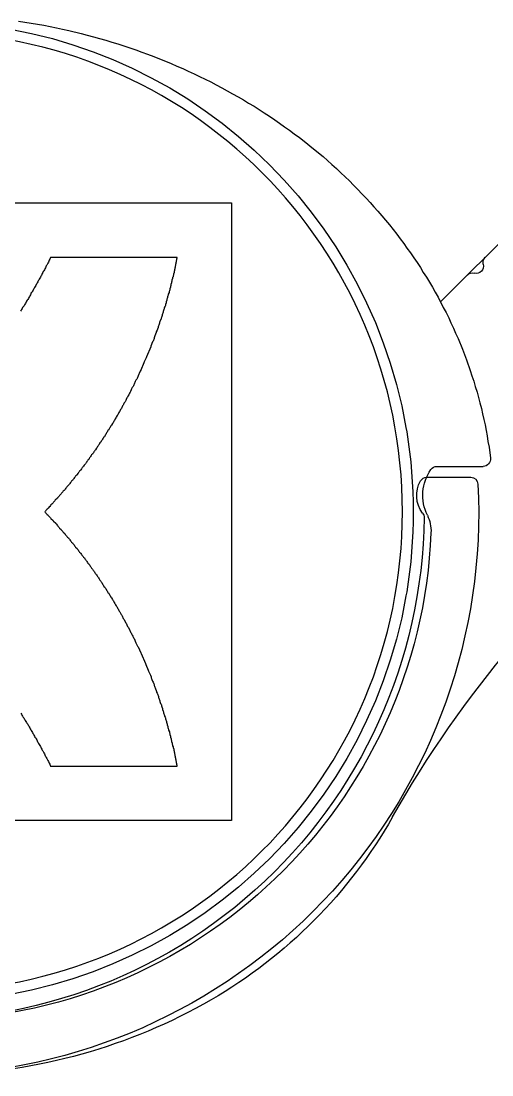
# Model space of a CAD drawing. Header units: millimetres. Extents: x -83618 to -12593, y -3271 to 55593.
# Drawn here: x -13347.21 to -13334.25, y -2854.48 to -2825.47 of the extents above; entities that cross this region are included whole.
import ezdxf

# ---------------------------------------------------------------- set-up
doc = ezdxf.new("R2010")
doc.units = ezdxf.units.MM

# ---------------------------------------------------------------- blocks, each defined once
blk = doc.blocks.new('ALUMINTECHNO-NEW-2AH67-ANKERSCH', base_point=(-101.398634, -63.754164))
at = {"color": 7, "linetype": 'Continuous'}
blk.add_line((-85.055719, -48.783523), (-87.221266, -50.949071), dxfattribs=at)
blk.add_arc((-116.683836, -25.303048), 31, 299.542634, 342.071996, dxfattribs=at)
blk = doc.blocks.new('ALUMINTECHNO-NEW-2AH67-ANKERS$1', base_point=(-108.517044, -124.199432))
at = {"color": 7, "linetype": 'Continuous'}
for p, q in [((-91.216221, -49.61363), (-91.522221, -49.57363)), ((-91.74714, -51.049659), (-91.74714, -49.773888)), ((-91.063221, -49.64363), (-91.216221, -49.61363)), ((-90.911221, -49.66363), (-91.063221, -49.64363)), ((-90.758221, -49.69363), (-90.911221, -49.66363)), ((-90.606221, -49.72363), (-90.758221, -49.69363)), ((-90.455221, -49.75363), (-90.606221, -49.72363)), ((-90.303221, -49.79363), (-90.455221, -49.75363)), ((-90.152221, -49.82363), (-90.303221, -49.79363)), ((-90.002221, -49.86363), (-90.152221, -49.82363)), ((-89.851221, -49.90363), (-90.002221, -49.86363)), ((-92.04714, -51.326684), (-92.04714, -50.117692)), ((-89.702221, -49.94363), (-89.851221, -49.90363)), ((-89.552221, -49.99363), (-89.702221, -49.94363)), ((-89.403221, -50.03363), (-89.552221, -49.99363)), ((-89.254221, -50.08363), (-89.403221, -50.03363)), ((-89.106221, -50.13363), (-89.254221, -50.08363)), ((-88.812221, -50.23363), (-89.106221, -50.13363)), ((-88.665221, -50.29363), (-88.812221, -50.23363)), ((-88.519221, -50.34363), (-88.665221, -50.29363)), ((-88.229221, -50.46363), (-88.519221, -50.34363)), ((-88.084221, -50.53363), (-88.229221, -50.46363)), ((-87.941221, -50.59363), (-88.084221, -50.53363)), ((-87.798221, -50.66363), (-87.941221, -50.59363)), ((-87.655221, -50.72363), (-87.798221, -50.66363)), ((-87.514221, -50.79363), (-87.655221, -50.72363)), ((-87.373221, -50.87363), (-87.514221, -50.79363)), ((-87.093221, -51.01363), (-87.373221, -50.87363)), ((-86.954221, -51.09363), (-87.093221, -51.01363)), ((-86.816221, -51.17363), (-86.954221, -51.09363)), ((-86.679221, -51.25363), (-86.816221, -51.17363)), ((-86.543221, -51.33363), (-86.679221, -51.25363)), ((-86.407221, -51.42363), (-86.543221, -51.33363)), ((-86.272221, -51.50363), (-86.407221, -51.42363)), ((-86.138221, -51.59363), (-86.272221, -51.50363)), ((-86.005221, -51.68363), (-86.138221, -51.59363)), ((-95.19714, -51.880826), (-95.312599, -51.899869)), ((-90.681681, -51.899869), (-90.79714, -51.880826)), ((-85.873221, -51.77363), (-86.005221, -51.68363)), ((-85.742221, -51.87363), (-85.873221, -51.77363)), ((-85.611221, -51.96363), (-85.742221, -51.87363)), ((-85.482221, -52.06363), (-85.611221, -51.96363)), ((-85.354221, -52.15363), (-85.482221, -52.06363)), ((-85.226221, -52.25363), (-85.354221, -52.15363)), ((-85.100221, -52.35363), (-85.226221, -52.25363)), ((-84.974221, -52.46363), (-85.100221, -52.35363)), ((-84.850221, -52.56363), (-84.974221, -52.46363)), ((-84.726221, -52.67363), (-84.850221, -52.56363)), ((-84.604221, -52.78363), (-84.726221, -52.67363)), ((-84.482221, -52.88363), (-84.604221, -52.78363)), ((-84.362221, -52.99363), (-84.482221, -52.88363)), ((-84.243221, -53.11363), (-84.362221, -52.99363)), ((-84.125221, -53.22363), (-84.243221, -53.11363)), ((-84.008221, -53.34363), (-84.125221, -53.22363)), ((-83.892221, -53.45363), (-84.008221, -53.34363)), ((-83.664221, -53.69363), (-83.892221, -53.45363)), ((-83.552221, -53.81363), (-83.664221, -53.69363)), ((-83.441221, -53.94363), (-83.552221, -53.81363)), ((-83.331221, -54.06363), (-83.441221, -53.94363)), ((-83.222221, -54.18363), (-83.331221, -54.06363)), ((-83.008221, -54.44363), (-83.222221, -54.18363)), ((-82.800221, -54.70363), (-83.008221, -54.44363)), ((-82.698221, -54.83363), (-82.800221, -54.70363)), ((-82.597221, -54.97363), (-82.698221, -54.83363)), ((-82.497221, -55.10363), (-82.597221, -54.97363)), ((-82.398221, -55.24363), (-82.497221, -55.10363)), ((-82.301221, -55.38363), (-82.398221, -55.24363)), ((-82.206221, -55.51363), (-82.301221, -55.38363)), ((-82.111221, -55.65363), (-82.206221, -55.51363)), ((-82.018221, -55.80363), (-82.111221, -55.65363)), ((-81.927221, -55.94363), (-82.018221, -55.80363)), ((-81.837221, -56.08363), (-81.927221, -55.94363)), ((-81.748221, -56.23363), (-81.837221, -56.08363)), ((-81.661221, -56.37363), (-81.748221, -56.23363)), ((-81.575221, -56.52363), (-81.661221, -56.37363)), ((-81.490221, -56.67363), (-81.575221, -56.52363)), ((-101.497141, -56.699818), (-101.497141, -73.699819)), ((-84.49714, -56.699818), (-101.497141, -56.699818)), ((-84.49714, -73.699819), (-84.49714, -56.699818)), ((-81.407221, -56.82363), (-81.490221, -56.67363)), ((-81.326221, -56.97363), (-81.407221, -56.82363)), ((-81.246221, -57.12363), (-81.326221, -56.97363)), ((-81.167221, -57.27363), (-81.246221, -57.12363)), ((-81.090221, -57.42363), (-81.167221, -57.27363)), ((-81.015221, -57.58363), (-81.090221, -57.42363)), ((-80.941221, -57.73363), (-81.015221, -57.58363)), ((-80.868221, -57.89363), (-80.941221, -57.73363)), ((-80.797221, -58.04363), (-80.868221, -57.89363)), ((-99.973221, -58.20363), (-99.997221, -58.20363)), ((-99.997163, -61.681347), (-99.997163, -58.199393)), ((-99.948221, -58.21363), (-99.973221, -58.20363)), ((-99.924221, -58.21363), (-99.948221, -58.21363)), ((-99.900221, -58.22363), (-99.924221, -58.21363)), ((-99.875221, -58.22363), (-99.900221, -58.22363)), ((-99.851221, -58.23363), (-99.875221, -58.22363)), ((-99.827221, -58.23363), (-99.851221, -58.23363)), ((-99.802221, -58.24363), (-99.827221, -58.23363)), ((-99.778221, -58.24363), (-99.802221, -58.24363)), ((-99.754221, -58.25363), (-99.778221, -58.24363)), ((-99.730221, -58.25363), (-99.754221, -58.25363)), ((-99.705221, -58.26363), (-99.730221, -58.25363)), ((-99.681221, -58.26363), (-99.705221, -58.26363)), ((-99.657221, -58.27363), (-99.681221, -58.26363)), ((-99.633221, -58.27363), (-99.657221, -58.27363)), ((-99.609221, -58.28363), (-99.633221, -58.27363)), ((-99.584221, -58.28363), (-99.609221, -58.28363)), ((-99.560221, -58.29363), (-99.584221, -58.28363)), ((-99.536221, -58.29363), (-99.560221, -58.29363)), ((-99.488221, -58.31363), (-99.536221, -58.29363)), ((-86.481221, -58.30363), (-86.505221, -58.31363)), ((-86.457221, -58.30363), (-86.481221, -58.30363)), ((-86.409221, -58.28363), (-86.457221, -58.30363)), ((-86.385221, -58.28363), (-86.409221, -58.28363)), ((-86.360221, -58.27363), (-86.385221, -58.28363)), ((-86.336221, -58.27363), (-86.360221, -58.27363)), ((-86.312221, -58.26363), (-86.336221, -58.27363)), ((-86.288221, -58.26363), (-86.312221, -58.26363)), ((-86.264221, -58.25363), (-86.288221, -58.26363)), ((-86.240221, -58.25363), (-86.264221, -58.25363)), ((-86.215221, -58.24363), (-86.240221, -58.25363)), ((-86.191221, -58.24363), (-86.215221, -58.24363)), ((-86.167221, -58.23363), (-86.191221, -58.24363)), ((-86.143221, -58.23363), (-86.167221, -58.23363)), ((-86.118221, -58.22363), (-86.143221, -58.23363)), ((-86.094221, -58.22363), (-86.118221, -58.22363)), ((-86.070221, -58.21363), (-86.094221, -58.22363)), ((-86.046221, -58.21363), (-86.070221, -58.21363)), ((-86.021221, -58.20363), (-86.046221, -58.21363)), ((-85.997221, -58.20363), (-86.021221, -58.20363)), ((-85.997118, -58.199393), (-85.99706, -61.681404)), ((-80.728221, -58.20363), (-80.797221, -58.04363)), ((-80.660221, -58.36363), (-80.728221, -58.20363)), ((-99.464221, -58.31363), (-99.488221, -58.31363)), ((-99.440221, -58.32363), (-99.464221, -58.31363)), ((-99.415221, -58.32363), (-99.440221, -58.32363)), ((-99.391221, -58.33363), (-99.415221, -58.32363)), ((-99.367221, -58.33363), (-99.391221, -58.33363)), ((-99.319221, -58.35363), (-99.367221, -58.33363)), ((-99.295221, -58.35363), (-99.319221, -58.35363)), ((-99.271221, -58.36363), (-99.295221, -58.35363)), ((-99.247221, -58.36363), (-99.271221, -58.36363)), ((-99.199221, -58.38363), (-99.247221, -58.36363)), ((-99.175221, -58.38363), (-99.199221, -58.38363)), ((-99.127221, -58.40363), (-99.175221, -58.38363)), ((-99.103221, -58.40363), (-99.127221, -58.40363)), ((-99.079221, -58.41363), (-99.103221, -58.40363)), ((-99.055221, -58.41363), (-99.079221, -58.41363)), ((-99.007221, -58.43363), (-99.055221, -58.41363)), ((-98.983221, -58.43363), (-99.007221, -58.43363)), ((-98.959221, -58.44363), (-98.983221, -58.43363)), ((-98.936221, -58.45363), (-98.959221, -58.44363)), ((-98.912221, -58.45363), (-98.936221, -58.45363)), ((-98.864221, -58.47363), (-98.912221, -58.45363)), ((-98.840221, -58.47363), (-98.864221, -58.47363)), ((-98.792221, -58.49363), (-98.840221, -58.47363)), ((-98.769221, -58.49363), (-98.792221, -58.49363)), ((-98.697221, -58.52363), (-98.769221, -58.49363)), ((-98.673221, -58.52363), (-98.697221, -58.52363)), ((-98.650221, -58.53363), (-98.673221, -58.52363)), ((-98.626221, -58.54363), (-98.650221, -58.53363)), ((-98.602221, -58.54363), (-98.626221, -58.54363)), ((-98.578221, -58.55363), (-98.602221, -58.54363)), ((-98.555221, -58.56363), (-98.578221, -58.55363)), ((-98.531221, -58.57363), (-98.555221, -58.56363)), ((-98.507221, -58.57363), (-98.531221, -58.57363)), ((-98.484221, -58.58363), (-98.507221, -58.57363)), ((-98.436221, -58.60363), (-98.484221, -58.58363)), ((-87.529221, -58.59363), (-87.552221, -58.60363)), ((-87.505221, -58.58363), (-87.529221, -58.59363)), ((-87.481221, -58.58363), (-87.505221, -58.58363)), ((-87.458221, -58.57363), (-87.481221, -58.58363)), ((-87.434221, -58.56363), (-87.458221, -58.57363)), ((-87.411221, -58.55363), (-87.434221, -58.56363)), ((-87.387221, -58.55363), (-87.411221, -58.55363)), ((-87.363221, -58.54363), (-87.387221, -58.55363)), ((-87.340221, -58.53363), (-87.363221, -58.54363)), ((-87.316221, -58.52363), (-87.340221, -58.53363)), ((-87.293221, -58.52363), (-87.316221, -58.52363)), ((-87.245221, -58.50363), (-87.293221, -58.52363)), ((-87.222221, -58.50363), (-87.245221, -58.50363)), ((-87.174221, -58.48363), (-87.222221, -58.50363)), ((-87.150221, -58.48363), (-87.174221, -58.48363)), ((-87.127221, -58.47363), (-87.150221, -58.48363)), ((-87.103221, -58.46363), (-87.127221, -58.47363)), ((-87.079221, -58.46363), (-87.103221, -58.46363)), ((-87.055221, -58.45363), (-87.079221, -58.46363)), ((-87.032221, -58.44363), (-87.055221, -58.45363)), ((-87.008221, -58.44363), (-87.032221, -58.44363)), ((-86.960221, -58.42363), (-87.008221, -58.44363)), ((-86.936221, -58.42363), (-86.960221, -58.42363)), ((-86.912221, -58.41363), (-86.936221, -58.42363)), ((-86.889221, -58.40363), (-86.912221, -58.41363)), ((-86.865221, -58.40363), (-86.889221, -58.40363)), ((-86.817221, -58.38363), (-86.865221, -58.40363)), ((-86.793221, -58.38363), (-86.817221, -58.38363)), ((-86.769221, -58.37363), (-86.793221, -58.38363)), ((-86.745221, -58.37363), (-86.769221, -58.37363)), ((-86.697221, -58.35363), (-86.745221, -58.37363)), ((-86.673221, -58.35363), (-86.697221, -58.35363)), ((-86.649221, -58.34363), (-86.673221, -58.35363)), ((-86.625221, -58.34363), (-86.649221, -58.34363)), ((-86.577221, -58.32363), (-86.625221, -58.34363)), ((-86.553221, -58.32363), (-86.577221, -58.32363)), ((-86.529221, -58.31363), (-86.553221, -58.32363)), ((-86.505221, -58.31363), (-86.529221, -58.31363)), ((-80.594221, -58.52363), (-80.660221, -58.36363)), ((-80.529221, -58.68363), (-80.594221, -58.52363)), ((-98.413221, -58.60363), (-98.436221, -58.60363)), ((-98.365221, -58.62363), (-98.413221, -58.60363)), ((-98.342221, -58.63363), (-98.365221, -58.62363)), ((-98.318221, -58.63363), (-98.342221, -58.63363)), ((-98.294221, -58.64363), (-98.318221, -58.63363)), ((-98.271221, -58.65363), (-98.294221, -58.64363)), ((-98.247221, -58.66363), (-98.271221, -58.65363)), ((-98.224221, -58.67363), (-98.247221, -58.66363)), ((-98.200221, -58.67363), (-98.224221, -58.67363)), ((-98.177221, -58.68363), (-98.200221, -58.67363)), ((-98.153221, -58.69363), (-98.177221, -58.68363)), ((-98.130221, -58.70363), (-98.153221, -58.69363)), ((-98.106221, -58.71363), (-98.130221, -58.70363)), ((-98.083221, -58.71363), (-98.106221, -58.71363)), ((-98.059221, -58.72363), (-98.083221, -58.71363)), ((-98.036221, -58.73363), (-98.059221, -58.72363)), ((-98.012221, -58.74363), (-98.036221, -58.73363)), ((-97.989221, -58.75363), (-98.012221, -58.74363)), ((-97.965221, -58.76363), (-97.989221, -58.75363)), ((-97.942221, -58.76363), (-97.965221, -58.76363)), ((-97.918221, -58.77363), (-97.942221, -58.76363)), ((-97.872221, -58.79363), (-97.918221, -58.77363)), ((-97.848221, -58.80363), (-97.872221, -58.79363)), ((-97.825221, -58.81363), (-97.848221, -58.80363)), ((-97.801221, -58.82363), (-97.825221, -58.81363)), ((-97.778221, -58.83363), (-97.801221, -58.82363)), ((-97.755221, -58.83363), (-97.778221, -58.83363)), ((-97.731221, -58.84363), (-97.755221, -58.83363)), ((-97.685221, -58.86363), (-97.731221, -58.84363)), ((-97.661221, -58.87363), (-97.685221, -58.86363)), ((-97.615221, -58.89363), (-97.661221, -58.87363)), ((-88.322221, -58.87363), (-88.437221, -58.92363)), ((-88.298221, -58.86363), (-88.322221, -58.87363)), ((-88.229221, -58.83363), (-88.298221, -58.86363)), ((-88.206221, -58.83363), (-88.229221, -58.83363)), ((-88.183221, -58.82363), (-88.206221, -58.83363)), ((-88.159221, -58.81363), (-88.183221, -58.82363)), ((-88.067221, -58.77363), (-88.159221, -58.81363)), ((-88.043221, -58.77363), (-88.067221, -58.77363)), ((-87.997221, -58.75363), (-88.043221, -58.77363)), ((-87.973221, -58.74363), (-87.997221, -58.75363)), ((-87.927221, -58.72363), (-87.973221, -58.74363)), ((-87.904221, -58.72363), (-87.927221, -58.72363)), ((-87.880221, -58.71363), (-87.904221, -58.72363)), ((-87.857221, -58.70363), (-87.880221, -58.71363)), ((-87.833221, -58.69363), (-87.857221, -58.70363)), ((-87.810221, -58.68363), (-87.833221, -58.69363)), ((-87.787221, -58.68363), (-87.810221, -58.68363)), ((-87.763221, -58.67363), (-87.787221, -58.68363)), ((-87.740221, -58.66363), (-87.763221, -58.67363)), ((-87.716221, -58.65363), (-87.740221, -58.66363)), ((-87.693221, -58.64363), (-87.716221, -58.65363)), ((-87.670221, -58.64363), (-87.693221, -58.64363)), ((-87.646221, -58.63363), (-87.670221, -58.64363)), ((-87.623221, -58.62363), (-87.646221, -58.63363)), ((-87.599221, -58.61363), (-87.623221, -58.62363)), ((-87.576221, -58.61363), (-87.599221, -58.61363)), ((-87.552221, -58.60363), (-87.576221, -58.61363)), ((-80.466221, -58.84363), (-80.529221, -58.68363)), ((-80.405221, -59.01363), (-80.466221, -58.84363)), ((-97.591221, -58.90363), (-97.615221, -58.89363)), ((-97.568221, -58.91363), (-97.591221, -58.90363)), ((-97.545221, -58.91363), (-97.568221, -58.91363)), ((-97.499221, -58.93363), (-97.545221, -58.91363)), ((-97.475221, -58.94363), (-97.499221, -58.93363)), ((-97.383221, -58.98363), (-97.475221, -58.94363)), ((-97.359221, -58.99363), (-97.383221, -58.98363)), ((-97.198221, -59.06363), (-97.359221, -58.99363)), ((-97.174221, -59.07363), (-97.198221, -59.06363)), ((-96.898221, -59.19363), (-97.174221, -59.07363)), ((-89.009221, -59.16363), (-89.055221, -59.18363)), ((-88.987221, -59.15363), (-89.009221, -59.16363)), ((-88.895221, -59.11363), (-88.987221, -59.15363)), ((-88.873221, -59.10363), (-88.895221, -59.11363)), ((-88.758221, -59.05363), (-88.873221, -59.10363)), ((-88.736221, -59.04363), (-88.758221, -59.05363)), ((-88.460221, -58.92363), (-88.736221, -59.04363)), ((-88.437221, -58.92363), (-88.460221, -58.92363)), ((-80.345221, -59.17363), (-80.405221, -59.01363)), ((-80.286221, -59.33363), (-80.345221, -59.17363)), ((-96.876221, -59.20363), (-96.898221, -59.19363)), ((-96.715221, -59.27363), (-96.876221, -59.20363)), ((-96.693221, -59.29363), (-96.715221, -59.27363)), ((-96.624221, -59.32363), (-96.693221, -59.29363)), ((-96.602221, -59.33363), (-96.624221, -59.32363)), ((-96.556221, -59.35363), (-96.602221, -59.33363)), ((-96.534221, -59.36363), (-96.556221, -59.35363)), ((-96.488221, -59.38363), (-96.534221, -59.36363)), ((-96.466221, -59.40363), (-96.488221, -59.38363)), ((-96.443221, -59.41363), (-96.466221, -59.40363)), ((-96.421221, -59.42363), (-96.443221, -59.41363)), ((-96.398221, -59.43363), (-96.421221, -59.42363)), ((-96.376221, -59.44363), (-96.398221, -59.43363)), ((-96.353221, -59.45363), (-96.376221, -59.44363)), ((-96.331221, -59.46363), (-96.353221, -59.45363)), ((-96.309221, -59.48363), (-96.331221, -59.46363)), ((-89.641221, -59.46363), (-89.685221, -59.48363)), ((-89.618221, -59.45363), (-89.641221, -59.46363)), ((-89.574221, -59.43363), (-89.618221, -59.45363)), ((-89.551221, -59.41363), (-89.574221, -59.43363)), ((-89.529221, -59.40363), (-89.551221, -59.41363)), ((-89.506221, -59.39363), (-89.529221, -59.40363)), ((-89.484221, -59.38363), (-89.506221, -59.39363)), ((-89.461221, -59.37363), (-89.484221, -59.38363)), ((-89.439221, -59.36363), (-89.461221, -59.37363)), ((-89.416221, -59.35363), (-89.439221, -59.36363)), ((-89.394221, -59.34363), (-89.416221, -59.35363)), ((-89.371221, -59.33363), (-89.394221, -59.34363)), ((-89.349221, -59.31363), (-89.371221, -59.33363)), ((-89.326221, -59.30363), (-89.349221, -59.31363)), ((-89.304221, -59.29363), (-89.326221, -59.30363)), ((-89.281221, -59.28363), (-89.304221, -59.29363)), ((-89.259221, -59.27363), (-89.281221, -59.28363)), ((-89.213221, -59.25363), (-89.259221, -59.27363)), ((-89.191221, -59.24363), (-89.213221, -59.25363)), ((-89.145221, -59.22363), (-89.191221, -59.24363)), ((-89.123221, -59.21363), (-89.145221, -59.22363)), ((-89.077221, -59.19363), (-89.123221, -59.21363)), ((-89.055221, -59.18363), (-89.077221, -59.19363)), ((-80.230221, -59.50363), (-80.286221, -59.33363)), ((-96.286221, -59.49363), (-96.309221, -59.48363)), ((-96.264221, -59.50363), (-96.286221, -59.49363)), ((-96.241221, -59.51363), (-96.264221, -59.50363)), ((-96.175221, -59.54363), (-96.241221, -59.51363)), ((-96.152221, -59.56363), (-96.175221, -59.54363)), ((-96.064221, -59.60363), (-96.152221, -59.56363)), ((-96.042221, -59.62363), (-96.064221, -59.60363)), ((-96.019221, -59.63363), (-96.042221, -59.62363)), ((-95.953221, -59.66363), (-96.019221, -59.63363)), ((-95.931221, -59.68363), (-95.953221, -59.66363)), ((-95.865221, -59.71363), (-95.931221, -59.68363)), ((-95.844221, -59.72363), (-95.865221, -59.71363)), ((-95.822221, -59.74363), (-95.844221, -59.72363)), ((-95.756221, -59.77363), (-95.822221, -59.74363)), ((-90.174221, -59.75363), (-90.240221, -59.78363)), ((-90.152221, -59.73363), (-90.174221, -59.75363)), ((-90.086221, -59.70363), (-90.152221, -59.73363)), ((-90.064221, -59.68363), (-90.086221, -59.70363)), ((-90.042221, -59.67363), (-90.064221, -59.68363)), ((-90.019221, -59.66363), (-90.042221, -59.67363)), ((-89.997221, -59.65363), (-90.019221, -59.66363)), ((-89.975221, -59.63363), (-89.997221, -59.65363)), ((-89.931221, -59.61363), (-89.975221, -59.63363)), ((-89.908221, -59.60363), (-89.931221, -59.61363)), ((-89.864221, -59.58363), (-89.908221, -59.60363)), ((-89.842221, -59.56363), (-89.864221, -59.58363)), ((-89.819221, -59.55363), (-89.842221, -59.56363)), ((-89.775221, -59.53363), (-89.819221, -59.55363)), ((-89.752221, -59.52363), (-89.775221, -59.53363)), ((-89.730221, -59.51363), (-89.752221, -59.52363)), ((-89.708221, -59.49363), (-89.730221, -59.51363)), ((-89.685221, -59.48363), (-89.708221, -59.49363)), ((-80.174221, -59.66363), (-80.230221, -59.50363)), ((-80.121221, -59.83363), (-80.174221, -59.66363)), ((-95.734221, -59.79363), (-95.756221, -59.77363)), ((-95.713221, -59.80363), (-95.734221, -59.79363)), ((-95.669221, -59.82363), (-95.713221, -59.80363)), ((-95.647221, -59.84363), (-95.669221, -59.82363)), ((-95.626221, -59.85363), (-95.647221, -59.84363)), ((-95.604221, -59.86363), (-95.626221, -59.85363)), ((-95.583221, -59.87363), (-95.604221, -59.86363)), ((-95.561221, -59.89363), (-95.583221, -59.87363)), ((-95.539221, -59.90363), (-95.561221, -59.89363)), ((-95.518221, -59.91363), (-95.539221, -59.90363)), ((-95.496221, -59.93363), (-95.518221, -59.91363)), ((-95.475221, -59.94363), (-95.496221, -59.93363)), ((-95.453221, -59.95363), (-95.475221, -59.94363)), ((-95.432221, -59.97363), (-95.453221, -59.95363)), ((-95.410221, -59.98363), (-95.432221, -59.97363)), ((-95.368221, -60.00363), (-95.410221, -59.98363)), ((-95.346221, -60.02363), (-95.368221, -60.00363)), ((-95.304221, -60.04363), (-95.346221, -60.02363)), ((-95.282221, -60.06363), (-95.304221, -60.04363)), ((-90.675221, -60.04363), (-90.697221, -60.06363)), ((-90.654221, -60.03363), (-90.675221, -60.04363)), ((-90.632221, -60.02363), (-90.654221, -60.03363)), ((-90.611221, -60.00363), (-90.632221, -60.02363)), ((-90.567221, -59.98363), (-90.611221, -60.00363)), ((-90.546221, -59.96363), (-90.567221, -59.98363)), ((-90.502221, -59.94363), (-90.546221, -59.96363)), ((-90.481221, -59.92363), (-90.502221, -59.94363)), ((-90.437221, -59.90363), (-90.481221, -59.92363)), ((-90.415221, -59.88363), (-90.437221, -59.90363)), ((-90.394221, -59.87363), (-90.415221, -59.88363)), ((-90.350221, -59.85363), (-90.394221, -59.87363)), ((-90.328221, -59.83363), (-90.350221, -59.85363)), ((-90.262221, -59.80363), (-90.328221, -59.83363)), ((-90.240221, -59.78363), (-90.262221, -59.80363)), ((-80.069221, -59.99363), (-80.121221, -59.83363)), ((-80.019221, -60.16363), (-80.069221, -59.99363)), ((-95.240221, -60.08363), (-95.282221, -60.06363)), ((-95.219221, -60.10363), (-95.240221, -60.08363)), ((-95.197221, -60.11363), (-95.219221, -60.10363)), ((-95.176221, -60.12363), (-95.197221, -60.11363)), ((-95.155221, -60.14363), (-95.176221, -60.12363)), ((-95.113221, -60.16363), (-95.155221, -60.14363)), ((-95.092221, -60.18363), (-95.113221, -60.16363)), ((-95.071221, -60.19363), (-95.092221, -60.18363)), ((-95.050221, -60.21363), (-95.071221, -60.19363)), ((-95.008221, -60.23363), (-95.050221, -60.21363)), ((-94.987221, -60.25363), (-95.008221, -60.23363)), ((-94.945221, -60.27363), (-94.987221, -60.25363)), ((-94.924221, -60.29363), (-94.945221, -60.27363)), ((-94.903221, -60.30363), (-94.924221, -60.29363)), ((-94.883221, -60.32363), (-94.903221, -60.30363)), ((-94.841221, -60.34363), (-94.883221, -60.32363)), ((-91.100221, -60.32363), (-91.142221, -60.34363)), ((-91.079221, -60.30363), (-91.100221, -60.32363)), ((-91.058221, -60.29363), (-91.079221, -60.30363)), ((-91.037221, -60.27363), (-91.058221, -60.29363)), ((-90.995221, -60.25363), (-91.037221, -60.27363)), ((-90.974221, -60.23363), (-90.995221, -60.25363)), ((-90.953221, -60.22363), (-90.974221, -60.23363)), ((-90.931221, -60.20363), (-90.953221, -60.22363)), ((-90.889221, -60.18363), (-90.931221, -60.20363)), ((-90.868221, -60.16363), (-90.889221, -60.18363)), ((-90.846221, -60.15363), (-90.868221, -60.16363)), ((-90.825221, -60.14363), (-90.846221, -60.15363)), ((-90.804221, -60.12363), (-90.825221, -60.14363)), ((-90.782221, -60.11363), (-90.804221, -60.12363)), ((-90.761221, -60.10363), (-90.782221, -60.11363)), ((-90.740221, -60.08363), (-90.761221, -60.10363)), ((-90.718221, -60.07363), (-90.740221, -60.08363)), ((-90.697221, -60.06363), (-90.718221, -60.07363)), ((-79.970221, -60.33363), (-80.019221, -60.16363)), ((-79.923221, -60.50363), (-79.970221, -60.33363)), ((-94.820221, -60.36363), (-94.841221, -60.34363)), ((-94.799221, -60.37363), (-94.820221, -60.36363)), ((-94.779221, -60.39363), (-94.799221, -60.37363)), ((-94.758221, -60.40363), (-94.779221, -60.39363)), ((-94.737221, -60.42363), (-94.758221, -60.40363)), ((-94.717221, -60.43363), (-94.737221, -60.42363)), ((-94.696221, -60.44363), (-94.717221, -60.43363)), ((-94.676221, -60.46363), (-94.696221, -60.44363)), ((-94.655221, -60.47363), (-94.676221, -60.46363)), ((-94.634221, -60.49363), (-94.655221, -60.47363)), ((-94.614221, -60.50363), (-94.634221, -60.49363)), ((-94.593221, -60.52363), (-94.614221, -60.50363)), ((-94.573221, -60.53363), (-94.593221, -60.52363)), ((-94.553221, -60.55363), (-94.573221, -60.53363)), ((-94.532221, -60.56363), (-94.553221, -60.55363)), ((-94.512221, -60.57363), (-94.532221, -60.56363)), ((-94.491221, -60.59363), (-94.512221, -60.57363)), ((-94.471221, -60.60363), (-94.491221, -60.59363)), ((-94.451221, -60.62363), (-94.471221, -60.60363)), ((-94.430221, -60.63363), (-94.451221, -60.62363)), ((-91.535221, -60.62363), (-91.556221, -60.63363)), ((-91.515221, -60.61363), (-91.535221, -60.62363)), ((-91.494221, -60.59363), (-91.515221, -60.61363)), ((-91.474221, -60.58363), (-91.494221, -60.59363)), ((-91.453221, -60.56363), (-91.474221, -60.58363)), ((-91.433221, -60.55363), (-91.453221, -60.56363)), ((-91.412221, -60.53363), (-91.433221, -60.55363)), ((-91.391221, -60.52363), (-91.412221, -60.53363)), ((-91.371221, -60.50363), (-91.391221, -60.52363)), ((-91.350221, -60.49363), (-91.371221, -60.50363)), ((-91.329221, -60.47363), (-91.350221, -60.49363)), ((-91.309221, -60.46363), (-91.329221, -60.47363)), ((-91.288221, -60.44363), (-91.309221, -60.46363)), ((-91.246221, -60.42363), (-91.288221, -60.44363)), ((-91.226221, -60.40363), (-91.246221, -60.42363)), ((-91.205221, -60.39363), (-91.226221, -60.40363)), ((-91.184221, -60.37363), (-91.205221, -60.39363)), ((-91.163221, -60.36363), (-91.184221, -60.37363)), ((-91.142221, -60.34363), (-91.163221, -60.36363)), ((-79.878221, -60.67363), (-79.923221, -60.50363)), ((-94.410221, -60.65363), (-94.430221, -60.63363)), ((-94.390221, -60.66363), (-94.410221, -60.65363)), ((-94.370221, -60.68363), (-94.390221, -60.66363)), ((-94.349221, -60.69363), (-94.370221, -60.68363)), ((-94.329221, -60.71363), (-94.349221, -60.69363)), ((-94.309221, -60.72363), (-94.329221, -60.71363)), ((-94.289221, -60.74363), (-94.309221, -60.72363)), ((-94.269221, -60.75363), (-94.289221, -60.74363)), ((-94.249221, -60.77363), (-94.269221, -60.75363)), ((-94.229221, -60.78363), (-94.249221, -60.77363)), ((-94.189221, -60.82363), (-94.229221, -60.78363)), ((-94.169221, -60.83363), (-94.189221, -60.82363)), ((-94.149221, -60.85363), (-94.169221, -60.83363)), ((-94.129221, -60.86363), (-94.149221, -60.85363)), ((-94.109221, -60.88363), (-94.129221, -60.86363)), ((-94.089221, -60.89363), (-94.109221, -60.88363)), ((-94.069221, -60.91363), (-94.089221, -60.89363)), ((-94.049221, -60.92363), (-94.069221, -60.91363)), ((-91.919221, -60.91363), (-91.939221, -60.92363)), ((-91.899221, -60.89363), (-91.919221, -60.91363)), ((-91.879221, -60.88363), (-91.899221, -60.89363)), ((-91.859221, -60.86363), (-91.879221, -60.88363)), ((-91.839221, -60.85363), (-91.859221, -60.86363)), ((-91.819221, -60.83363), (-91.839221, -60.85363)), ((-91.799221, -60.82363), (-91.819221, -60.83363)), ((-91.779221, -60.80363), (-91.799221, -60.82363)), ((-91.759221, -60.79363), (-91.779221, -60.80363)), ((-91.739221, -60.77363), (-91.759221, -60.79363)), ((-91.718221, -60.76363), (-91.739221, -60.77363)), ((-91.678221, -60.72363), (-91.718221, -60.76363)), ((-91.658221, -60.71363), (-91.678221, -60.72363)), ((-91.637221, -60.69363), (-91.658221, -60.71363)), ((-91.617221, -60.68363), (-91.637221, -60.69363)), ((-91.597221, -60.66363), (-91.617221, -60.68363)), ((-91.576221, -60.65363), (-91.597221, -60.66363)), ((-91.556221, -60.63363), (-91.576221, -60.65363)), ((-79.834221, -60.84363), (-79.878221, -60.67363)), ((-79.752221, -61.18363), (-79.834221, -60.84363)), ((-94.030221, -60.94363), (-94.049221, -60.92363)), ((-94.010221, -60.95363), (-94.030221, -60.94363)), ((-93.970221, -60.99363), (-94.010221, -60.95363)), ((-93.951221, -61.00363), (-93.970221, -60.99363)), ((-93.931221, -61.02363), (-93.951221, -61.00363)), ((-93.911221, -61.03363), (-93.931221, -61.02363)), ((-93.892221, -61.05363), (-93.911221, -61.03363)), ((-93.872221, -61.07363), (-93.892221, -61.05363)), ((-93.852221, -61.08363), (-93.872221, -61.07363)), ((-93.833221, -61.10363), (-93.852221, -61.08363)), ((-93.813221, -61.11363), (-93.833221, -61.10363)), ((-93.794221, -61.13363), (-93.813221, -61.11363)), ((-93.774221, -61.15363), (-93.794221, -61.13363)), ((-93.755221, -61.16363), (-93.774221, -61.15363)), ((-93.735221, -61.18363), (-93.755221, -61.16363)), ((-93.716221, -61.19363), (-93.735221, -61.18363)), ((-93.697221, -61.21363), (-93.716221, -61.19363)), ((-92.274221, -61.20363), (-92.294221, -61.21363)), ((-92.255221, -61.18363), (-92.274221, -61.20363)), ((-92.235221, -61.16363), (-92.255221, -61.18363)), ((-92.216221, -61.15363), (-92.235221, -61.16363)), ((-92.196221, -61.13363), (-92.216221, -61.15363)), ((-92.177221, -61.11363), (-92.196221, -61.13363)), ((-92.157221, -61.10363), (-92.177221, -61.11363)), ((-92.137221, -61.08363), (-92.157221, -61.10363)), ((-92.118221, -61.07363), (-92.137221, -61.08363)), ((-92.098221, -61.05363), (-92.118221, -61.07363)), ((-92.078221, -61.04363), (-92.098221, -61.05363)), ((-92.058221, -61.02363), (-92.078221, -61.04363)), ((-92.039221, -61.00363), (-92.058221, -61.02363)), ((-92.019221, -60.99363), (-92.039221, -61.00363)), ((-91.999221, -60.97363), (-92.019221, -60.99363)), ((-91.979221, -60.96363), (-91.999221, -60.97363)), ((-91.939221, -60.92363), (-91.979221, -60.96363)), ((-79.714221, -61.35363), (-79.752221, -61.18363)), ((-93.677221, -61.23363), (-93.697221, -61.21363)), ((-93.658221, -61.24363), (-93.677221, -61.23363)), ((-93.639221, -61.26363), (-93.658221, -61.24363)), ((-93.619221, -61.28363), (-93.639221, -61.26363)), ((-93.600221, -61.29363), (-93.619221, -61.28363)), ((-93.562221, -61.33363), (-93.600221, -61.29363)), ((-93.542221, -61.34363), (-93.562221, -61.33363)), ((-93.504221, -61.38363), (-93.542221, -61.34363)), ((-93.485221, -61.39363), (-93.504221, -61.38363)), ((-93.447221, -61.43363), (-93.485221, -61.39363)), ((-93.428221, -61.44363), (-93.447221, -61.43363)), ((-93.390221, -61.48363), (-93.428221, -61.44363)), ((-93.371221, -61.49363), (-93.390221, -61.48363)), ((-93.333221, -61.53363), (-93.371221, -61.49363)), ((-92.621221, -61.49363), (-92.678221, -61.55363)), ((-92.602221, -61.48363), (-92.621221, -61.49363)), ((-92.564221, -61.44363), (-92.602221, -61.48363)), ((-92.545221, -61.43363), (-92.564221, -61.44363)), ((-92.507221, -61.39363), (-92.545221, -61.43363)), ((-92.487221, -61.38363), (-92.507221, -61.39363)), ((-92.449221, -61.34363), (-92.487221, -61.38363)), ((-92.430221, -61.33363), (-92.449221, -61.34363)), ((-92.410221, -61.31363), (-92.430221, -61.33363)), ((-92.391221, -61.29363), (-92.410221, -61.31363)), ((-92.372221, -61.28363), (-92.391221, -61.29363)), ((-92.352221, -61.26363), (-92.372221, -61.28363)), ((-92.333221, -61.24363), (-92.352221, -61.26363)), ((-92.313221, -61.23363), (-92.333221, -61.24363)), ((-92.294221, -61.21363), (-92.313221, -61.23363)), ((-79.677221, -61.52363), (-79.714221, -61.35363)), ((-99.945221, -61.70363), (-99.997221, -61.68363)), ((-99.919221, -61.72363), (-99.945221, -61.70363)), ((-99.867221, -61.74363), (-99.919221, -61.72363)), ((-99.841221, -61.76363), (-99.867221, -61.74363)), ((-99.789221, -61.78363), (-99.841221, -61.76363)), ((-99.763221, -61.80363), (-99.789221, -61.78363)), ((-93.314221, -61.54363), (-93.333221, -61.53363)), ((-93.257221, -61.60363), (-93.314221, -61.54363)), ((-93.239221, -61.61363), (-93.257221, -61.60363)), ((-93.182221, -61.67363), (-93.239221, -61.61363)), ((-93.164221, -61.68363), (-93.182221, -61.67363)), ((-93.126221, -61.72363), (-93.164221, -61.68363)), ((-93.108221, -61.74363), (-93.126221, -61.72363)), ((-93.089221, -61.75363), (-93.108221, -61.74363)), ((-93.071221, -61.77363), (-93.089221, -61.75363)), ((-93.033221, -61.81363), (-93.071221, -61.77363)), ((-92.922221, -61.77363), (-92.941221, -61.79363)), ((-92.904221, -61.75363), (-92.922221, -61.77363)), ((-92.885221, -61.74363), (-92.904221, -61.75363)), ((-92.866221, -61.72363), (-92.885221, -61.74363)), ((-92.848221, -61.70363), (-92.866221, -61.72363)), ((-92.829221, -61.68363), (-92.848221, -61.70363)), ((-92.810221, -61.67363), (-92.829221, -61.68363)), ((-92.791221, -61.65363), (-92.810221, -61.67363)), ((-92.773221, -61.63363), (-92.791221, -61.65363)), ((-92.754221, -61.61363), (-92.773221, -61.63363)), ((-92.735221, -61.60363), (-92.754221, -61.61363)), ((-92.697221, -61.56363), (-92.735221, -61.60363)), ((-92.678221, -61.55363), (-92.697221, -61.56363)), ((-86.205221, -61.78363), (-86.231221, -61.80363)), ((-86.153221, -61.76363), (-86.205221, -61.78363)), ((-86.127221, -61.74363), (-86.153221, -61.76363)), ((-86.075221, -61.72363), (-86.127221, -61.74363)), ((-86.049221, -61.70363), (-86.075221, -61.72363)), ((-85.997221, -61.68363), (-86.049221, -61.70363)), ((-79.642221, -61.69363), (-79.677221, -61.52363)), ((-79.608221, -61.87363), (-79.642221, -61.69363)), ((-99.737221, -61.81363), (-99.763221, -61.80363)), ((-99.711221, -61.83363), (-99.737221, -61.81363)), ((-99.685221, -61.84363), (-99.711221, -61.83363)), ((-99.660221, -61.85363), (-99.685221, -61.84363)), ((-99.634221, -61.87363), (-99.660221, -61.85363)), ((-99.582221, -61.89363), (-99.634221, -61.87363)), ((-99.556221, -61.91363), (-99.582221, -61.89363)), ((-99.531221, -61.92363), (-99.556221, -61.91363)), ((-99.505221, -61.94363), (-99.531221, -61.92363)), ((-99.479221, -61.95363), (-99.505221, -61.94363)), ((-99.454221, -61.96363), (-99.479221, -61.95363)), ((-99.428221, -61.98363), (-99.454221, -61.96363)), ((-99.402221, -61.99363), (-99.428221, -61.98363)), ((-99.377221, -62.01363), (-99.402221, -61.99363)), ((-99.351221, -62.02363), (-99.377221, -62.01363)), ((-99.326221, -62.04363), (-99.351221, -62.02363)), ((-99.300221, -62.05363), (-99.326221, -62.04363)), ((-99.275221, -62.06363), (-99.300221, -62.05363)), ((-99.249221, -62.08363), (-99.275221, -62.06363)), ((-93.015221, -61.82363), (-93.033221, -61.81363)), ((-92.996221, -61.84363), (-93.015221, -61.82363)), ((-92.978221, -61.82363), (-92.996221, -61.84363)), ((-92.959221, -61.81363), (-92.978221, -61.82363)), ((-92.941221, -61.79363), (-92.959221, -61.81363)), ((-86.720221, -62.06363), (-86.746221, -62.08363)), ((-86.695221, -62.05363), (-86.720221, -62.06363)), ((-86.669221, -62.03363), (-86.695221, -62.05363)), ((-86.644221, -62.02363), (-86.669221, -62.03363)), ((-86.618221, -62.00363), (-86.644221, -62.02363)), ((-86.592221, -61.99363), (-86.618221, -62.00363)), ((-86.567221, -61.98363), (-86.592221, -61.99363)), ((-86.541221, -61.96363), (-86.567221, -61.98363)), ((-86.515221, -61.95363), (-86.541221, -61.96363)), ((-86.490221, -61.93363), (-86.515221, -61.95363)), ((-86.438221, -61.91363), (-86.490221, -61.93363)), ((-86.412221, -61.89363), (-86.438221, -61.91363)), ((-86.387221, -61.88363), (-86.412221, -61.89363)), ((-86.361221, -61.87363), (-86.387221, -61.88363)), ((-86.335221, -61.85363), (-86.361221, -61.87363)), ((-86.309221, -61.84363), (-86.335221, -61.85363)), ((-86.283221, -61.82363), (-86.309221, -61.84363)), ((-86.231221, -61.80363), (-86.283221, -61.82363)), ((-79.576221, -62.04363), (-79.608221, -61.87363)), ((-79.546221, -62.21363), (-79.576221, -62.04363)), ((-99.224221, -62.09363), (-99.249221, -62.08363)), ((-99.198221, -62.11363), (-99.224221, -62.09363)), ((-99.173221, -62.12363), (-99.198221, -62.11363)), ((-99.147221, -62.14363), (-99.173221, -62.12363)), ((-99.122221, -62.15363), (-99.147221, -62.14363)), ((-99.097221, -62.17363), (-99.122221, -62.15363)), ((-99.071221, -62.18363), (-99.097221, -62.17363)), ((-99.046221, -62.20363), (-99.071221, -62.18363)), ((-99.021221, -62.21363), (-99.046221, -62.20363)), ((-98.995221, -62.22363), (-99.021221, -62.21363)), ((-98.970221, -62.24363), (-98.995221, -62.22363)), ((-98.945221, -62.25363), (-98.970221, -62.24363)), ((-98.920221, -62.27363), (-98.945221, -62.25363)), ((-98.894221, -62.28363), (-98.920221, -62.27363)), ((-98.869221, -62.30363), (-98.894221, -62.28363)), ((-98.844221, -62.31363), (-98.869221, -62.30363)), ((-98.819221, -62.33363), (-98.844221, -62.31363)), ((-98.794221, -62.34363), (-98.819221, -62.33363)), ((-98.744221, -62.38363), (-98.794221, -62.34363)), ((-87.226221, -62.35363), (-87.251221, -62.37363)), ((-87.201221, -62.34363), (-87.226221, -62.35363)), ((-87.176221, -62.32363), (-87.201221, -62.34363)), ((-87.151221, -62.31363), (-87.176221, -62.32363)), ((-87.126221, -62.29363), (-87.151221, -62.31363)), ((-87.100221, -62.28363), (-87.126221, -62.29363)), ((-87.075221, -62.26363), (-87.100221, -62.28363)), ((-87.050221, -62.25363), (-87.075221, -62.26363)), ((-87.025221, -62.23363), (-87.050221, -62.25363)), ((-86.999221, -62.22363), (-87.025221, -62.23363)), ((-86.974221, -62.21363), (-86.999221, -62.22363)), ((-86.949221, -62.19363), (-86.974221, -62.21363)), ((-86.924221, -62.18363), (-86.949221, -62.19363)), ((-86.898221, -62.16363), (-86.924221, -62.18363)), ((-86.873221, -62.15363), (-86.898221, -62.16363)), ((-86.848221, -62.13363), (-86.873221, -62.15363)), ((-86.822221, -62.12363), (-86.848221, -62.13363)), ((-86.797221, -62.10363), (-86.822221, -62.12363)), ((-86.771221, -62.09363), (-86.797221, -62.10363)), ((-86.746221, -62.08363), (-86.771221, -62.09363)), ((-79.518221, -62.39363), (-79.546221, -62.21363)), ((-98.719221, -62.39363), (-98.744221, -62.38363)), ((-98.694221, -62.41363), (-98.719221, -62.39363)), ((-98.669221, -62.42363), (-98.694221, -62.41363)), ((-98.644221, -62.44363), (-98.669221, -62.42363)), ((-98.619221, -62.45363), (-98.644221, -62.44363)), ((-98.594221, -62.47363), (-98.619221, -62.45363)), ((-98.569221, -62.48363), (-98.594221, -62.47363)), ((-98.544221, -62.50363), (-98.569221, -62.48363)), ((-87.450221, -62.49363), (-87.475221, -62.51363)), ((-87.426221, -62.48363), (-87.450221, -62.49363)), ((-87.401221, -62.46363), (-87.426221, -62.48363)), ((-87.376221, -62.45363), (-87.401221, -62.46363)), ((-87.326221, -62.41363), (-87.376221, -62.45363)), ((-87.301221, -62.40363), (-87.326221, -62.41363)), ((-87.276221, -62.38363), (-87.301221, -62.40363)), ((-87.251221, -62.37363), (-87.276221, -62.38363)), ((-79.491221, -62.56363), (-79.518221, -62.39363))]:
    blk.add_line(p, q, dxfattribs=at)
blk.add_circle((-92.99714, -65.199819), 13.203125, dxfattribs=at)
for centre, radius, start, end in [((-91.54714, -49.773888), 0.2, 82.920266, 180), ((-86.236587, -49.964392), 0.2, 75, 195), ((-86.13306, -49.578021), 0.2, 255, 315), ((-93.014552, -65.398435), 15.5, 87.124972, 177.382221), ((-92.24714, -50.117692), 0.2, 0, 87.124972), ((-86.622958, -50.067919), 0.2, 315, 15), ((-91.94714, -51.049659), 0.2, 304.849905, 0), ((-92.99714, -65.199819), 14, 92.359274, 180), ((-93.532291, -52.210838), 1, 64.033542, 92.359274), ((-92.54714, -50.187974), 1.25, 244.033542, 304.849905), ((-92.24714, -51.326684), 0.2, 300.099091, 0), ((-92.987442, -65.399755), 14, 90.703954, 185.569026), ((-93.156989, -51.600796), 0.2, 52.486327, 90.703954), ((-92.548038, -50.807588), 0.8, 232.486327, 300.099091), ((-92.99714, -65.199819), 13.5, 99.875944, 260.124056), ((-92.99714, -65.199819), 13.499466, 80.620706, 99.379294), ((-92.99714, -65.199819), 13.5, 279.875944, 80.124056), ((-94.742174, -64.01756), 13.5, 119.542634, 149.998292), ((-93, -65), 15.5, 150.073438, 178.64521)]:
    blk.add_arc(centre, radius, start, end, dxfattribs=at)

msp = doc.modelspace()

# ---------------------------------------------------------------- block references
at = {"color": 7, "extrusion": (0, 0, -1), "rotation": 90}
for name, p in [('ALUMINTECHNO-NEW-2AH67-ANKERS$1', (13408.91687, -2854.49641)), ('ALUMINTECHNO-NEW-2AH67-ANKERSCH', (13348.47161, -2847.378))]:
    msp.add_blockref(name, p, dxfattribs=at)

doc.saveas('drawing.dxf')
